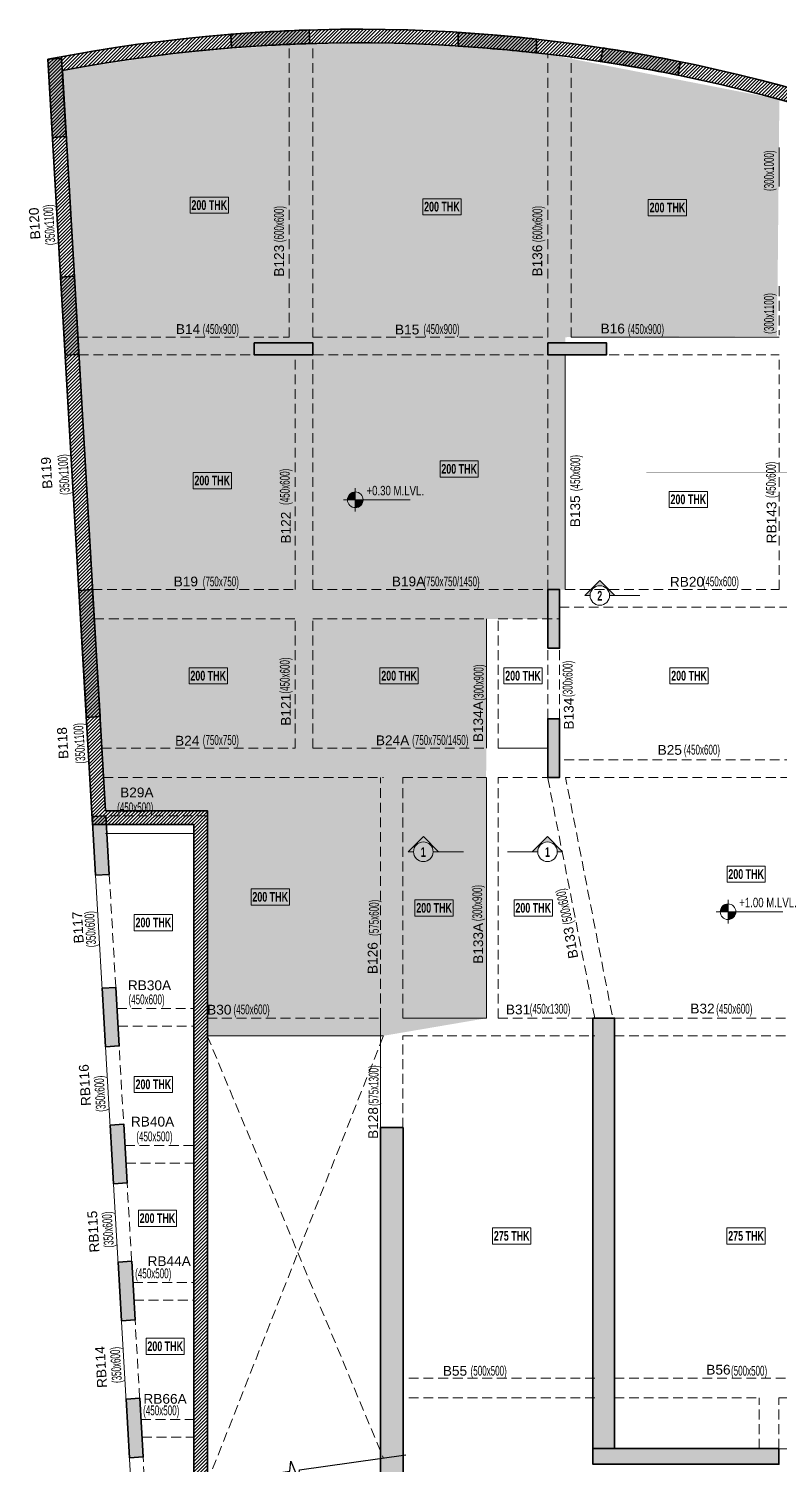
# Model space of a CAD drawing. Header units: millimetres. Extents: x 0 to 31858296, y -21599035 to 0.
# Drawn here: x 31785459 to 31804631, y -21468434 to -21431755 of the extents above; entities that cross this region are included whole.
import ezdxf
from ezdxf.enums import TextEntityAlignment as Align

# ---------------------------------------------------------------- set-up
doc = ezdxf.new("R2010")
doc.units = ezdxf.units.MM
doc.header["$LTSCALE"] = 1000
doc.header["$MEASUREMENT"] = 0
doc.linetypes.add('HIDDEN', pattern=[0.375, 0.25, -0.125])
for name, color, linetype, lineweight in [('A-FLOR-IDEN', 11, 'Continuous', 9), ('A-HIDD-ABVE', 8, 'HIDDEN', 20), ('G-____-____-DIMS', 7, 'Continuous', 9), ('G-ANNO-SYMB', 1, 'Continuous', 9), ('S-BEAM', 7, 'Continuous', 18), ('S-BEAM-IDEN', 2, 'Continuous', 9), ('S-COL HATCH', 9, 'Continuous', 0), ('S-COLS', 5, 'Continuous', 35)]:
    doc.layers.add(name, color=color, linetype=linetype, lineweight=lineweight)
for name, color, linetype in [('Beam Nos', 7, 'Continuous'), ('HATCH', 8, 'Continuous'), ('S-CUTOUT', 1, 'Continuous')]:
    doc.layers.add(name, color=color, linetype=linetype)
doc.styles.add('SC-BBS1', font='SansSerif')
doc.styles.add('Swis721 LtCn BT', font='swisscl.ttf', dxfattribs={"width": 0.9, "height": 233.355162})
doc.styles.add('Swis721 LtCn BT_1', font='swisscl.ttf', dxfattribs={"height": 240})
doc.styles.add('Swis721 LtCn BT_B', font='', dxfattribs={"width": 0.9, "height": 246.918336})
doc.styles.get('Swis721 LtCn BT_B').set_extended_font_data('Swis721 LtCn BT', bold=True)

# ---------------------------------------------------------------- blocks, each defined once
blk = doc.blocks.new('Spot Elevations - M_Spot Elevation - Target Filled-23738-FIRST FLOOR  FRAMING PLAN _NTA_')
at = {"layer": 'G-____-____-DIMS'}
h = blk.add_hatch(color=256, dxfattribs=at)
edge = h.paths.add_edge_path(flags=0)
edge.add_line((0, 0), (-2, 0))
edge.add_arc((0, 0), 2, 90, 180, ccw=False)
edge.add_line((0, 2), (0, 0))
h = blk.add_hatch(color=256, dxfattribs=at)
edge = h.paths.add_edge_path(flags=0)
edge.add_line((0, 0), (2, 0))
edge.add_arc((0, 0), 2, 270, 360, ccw=False)
edge.add_line((0, -2), (0, 0))
for p, q in [((-3, 0), (14, 0)), ((0, -3), (0, 3))]:
    blk.add_line(p, q, dxfattribs=at)
blk.add_circle((0, 0), 2, dxfattribs=at)
blk = doc.blocks.new('Detail View - M_Section Head - Structural Type 1-785420-STILT FLOOR FRAMING PLAN')
at = {"layer": 'G-ANNO-SYMB'}
h = blk.add_hatch(color=9, dxfattribs=at)
edge = h.paths.add_edge_path(flags=0)
edge.add_line((-8.5, 0), (-9.86, 0))
edge.add_line((-9.86, 0), (-5.99, 3.87))
edge.add_line((-5.99, 3.87), (-2.12, 0))
edge.add_line((-2.12, 0), (-3.5, 0))
edge.add_arc((-6, 0), 2.5, 360, 540)
for p, q in [((-5.99, 3.87), (-9.86, 0)), ((-5.99, 3.87), (-2.12, 0)), ((-8.5, 0), (-9.86, 0)), ((-3.5, 0), (-2.12, 0))]:
    blk.add_line(p, q, dxfattribs=at)
at = {"layer": 'G-ANNO-SYMB', "color": 5}
for p, q in [((-5.99, 3.87), (-9.86, 0)), ((-2.12, 0), (-5.99, 3.87)), ((-9.86, 0), (-8.5, 0)), ((-3.5, 0), (4.24, 0)), ((-3.5, 0), (-2.12, 0))]:
    blk.add_line(p, q, dxfattribs=at)
at = {"layer": 'G-ANNO-SYMB'}
blk.add_arc((-6, 0), 2.5, 360, 180, dxfattribs=at)
at = {"layer": 'G-ANNO-SYMB', "color": 5}
for start, end in [(360, 180), (180, 360)]:
    blk.add_arc((-6, 0), 2.5, start, end, dxfattribs=at)
blk = doc.blocks.new('A$C89844c14')
at = {"layer": 'S-COL HATCH', "transparency": 33554687}
h = blk.add_hatch(dxfattribs=at)
h.set_pattern_fill('ANSI31', color=256, scale=500)
h.set_pattern_definition([(45, (-31243118.95, 21573255.045), (-44.19417382, 44.19417382), [])])
edge = h.paths.add_edge_path()
edge.add_line((-12641, -10574), (46763, -10574))
edge.add_line((46763, -10574), (50159, -10424))
edge.add_line((50159, -10424), (50159, 18363))
edge.add_arc((65987, 101152), 84288, 235.33184, 259.17631, ccw=False)
edge.add_arc((-8443, 269), 41200, 49.9962, 101.0852)
edge.add_line((-16364, 40700), (-15224, 21151))
edge.add_line((-15224, 21151), (-12641, 21151))
edge.add_line((-12641, 21151), (-12641, -10574))
edge = h.paths.add_edge_path(flags=16)
edge.add_line((-12291, -10224), (46756, -10224))
edge.add_line((46756, -10224), (49809, -10089))
edge.add_line((49809, -10089), (49809, 18075))
edge.add_arc((65987, 101152), 84638, 235.32076, 258.98032, ccw=False)
edge.add_arc((-8443, 269), 40850, 49.9733, 100.6568)
edge.add_line((-15997, 40415), (-14893, 21501))
edge.add_line((-14893, 21501), (-12291, 21501))
edge.add_line((-12291, 21501), (-12291, -10224))
h = blk.add_hatch(color=256, dxfattribs=at)
h.dxf.hatch_style = 1
h.paths.add_polyline_path([(-9677, 41100), (-9696, 41450, 0.01185), (-11693, 41340), (-11674, 40991, -0.011949)])
h = blk.add_hatch(color=256, dxfattribs=at)
h.dxf.hatch_style = 1
h.paths.add_polyline_path([(-3883, 40864), (-3883, 41216, 0.011892), (-5883, 41384), (-5883, 41033, -0.011992)])
h = blk.add_hatch(color=256, dxfattribs=at)
h.dxf.hatch_style = 1
h.paths.add_polyline_path([(-16015, 40721), (-16364, 40700), (-16248, 38704), (-15898, 38724)])
h = blk.add_hatch(color=256, dxfattribs=at)
h.dxf.hatch_style = 1
h.paths.add_polyline_path([(-278, 40295), (-209, 40638, 0.011811), (-2178, 40990), (-2248, 40647, -0.01191)])
h = blk.add_hatch(color=256, dxfattribs=at)
h.dxf.hatch_style = 1
h.paths.add_polyline_path([(-15690, 35158), (-16040, 35137), (-15923, 33141), (-15574, 33161)])
h = blk.add_hatch(color=256, dxfattribs=at)
h.dxf.hatch_style = 1
h.paths.add_polyline_path([(-11098, 33452), (-11098, 33152), (-9598, 33152), (-9598, 33452)])
h = blk.add_hatch(color=256, dxfattribs=at)
h.dxf.hatch_style = 1
h.paths.add_polyline_path([(-3596, 33452), (-3596, 33152), (-2096, 33152), (-2096, 33452)])
h = blk.add_hatch(color=256, dxfattribs=at)
h.dxf.hatch_style = 1
h.paths.add_polyline_path([(-15224, 27151), (-15573, 27131), (-15384, 23886), (-15034, 23907)])
h = blk.add_hatch(color=256, dxfattribs=at)
h.dxf.hatch_style = 1
h.paths.add_polyline_path([(-3596, 25652), (-3296, 25652), (-3296, 27152), (-3596, 27152)])
h = blk.add_hatch(color=256, dxfattribs=at)
h.dxf.hatch_style = 1
h.paths.add_polyline_path([(-3596, 25652), (-3296, 25652), (-3296, 27152), (-3596, 27152)])
h = blk.add_hatch(color=256, dxfattribs=at)
h.dxf.hatch_style = 1
h.paths.add_polyline_path([(-3596, 22352), (-3296, 22352), (-3296, 23852), (-3596, 23852)])
h = blk.add_hatch(color=256, dxfattribs=at)
h.dxf.hatch_style = 1
h.paths.add_polyline_path([(-3596, 22352), (-3296, 22352), (-3296, 23852), (-3596, 23852)])
h = blk.add_hatch(color=256, dxfattribs=at)
h.dxf.hatch_style = 1
h.paths.add_polyline_path([(-15235, 21349), (-15148, 19852), (-14798, 19872), (-14886, 21370)])
h = blk.add_hatch(color=256, dxfattribs=at)
h.dxf.hatch_style = 1
h.paths.add_polyline_path([(-14979, 16967), (-14892, 15470), (-14543, 15490), (-14630, 16988)])
h = blk.add_hatch(color=256, dxfattribs=at)
h.dxf.hatch_style = 1
h.paths.add_polyline_path([(-14775, 13467), (-14688, 11970), (-14338, 11990), (-14426, 13488)])
h = blk.add_hatch(color=256, dxfattribs=at)
h.dxf.hatch_style = 1
h.paths.add_polyline_path([(-14571, 9967), (-14484, 8470), (-14134, 8490), (-14222, 9988)])
h = blk.add_hatch(color=256, dxfattribs=at)
h.dxf.hatch_style = 1
h.paths.add_polyline_path([(-14367, 6467), (-14279, 4970), (-13930, 4990), (-14017, 6488)])
at = {"layer": 'S-COLS', "elevation": 0}
for points in [[(-12641, -10574), (46763, -10574), (50159, -10424), (50159, 18363, -0.104418), (18042, 31828, 0.226686), (-16364, 40700), (-15224, 21151), (-12641, 21151)], [(-12291, -10224), (46756, -10224), (49809, -10089), (49809, 18075, -0.103603), (17829, 31550, 0.224825), (-15997, 40415), (-14893, 21501), (-12291, 21501)]]:
    blk.add_lwpolyline(points, format="xyb", close=True, dxfattribs=at)
for points in [[(-9696, 41450, 0.01185), (-11693, 41340), (-11674, 40991, -0.011949), (-9677, 41100), (-9696, 41450)], [(-5883, 41384, -0.011892), (-3883, 41216), (-3883, 40864, 0.011992), (-5883, 41033), (-5883, 41384)], [(-278, 40295), (-209, 40638, 0.011811), (-2178, 40990), (-2248, 40647, -0.01191), (-278, 40295)]]:
    blk.add_lwpolyline(points, format="xyb", dxfattribs=at)
for points in [[(-16364, 40700), (-16015, 40721), (-15898, 38724), (-16248, 38704)], [(-16040, 35137), (-15690, 35158), (-15574, 33161), (-15923, 33141)], [(-11098, 33452), (-11098, 33152), (-9598, 33152), (-9598, 33452)], [(-3596, 33452), (-3596, 33152), (-2096, 33152), (-2096, 33452)], [(-15573, 27131), (-15224, 27151), (-15034, 23907), (-15384, 23886)], [(-3596, 25652), (-3296, 25652), (-3296, 27152), (-3596, 27152)], [(-3596, 25652), (-3296, 25652), (-3296, 27152), (-3596, 27152)], [(-3596, 22352), (-3296, 22352), (-3296, 23852), (-3596, 23852)], [(-3596, 22352), (-3296, 22352), (-3296, 23852), (-3596, 23852)], [(-15235, 21349), (-14886, 21370), (-14798, 19872), (-15148, 19852)], [(-14979, 16967), (-14630, 16988), (-14543, 15490), (-14892, 15470)], [(-14775, 13467), (-14426, 13488), (-14338, 11990), (-14688, 11970)], [(-14571, 9967), (-14222, 9988), (-14134, 8490), (-14484, 8470)], [(-14367, 6467), (-14017, 6488), (-13930, 4990), (-14279, 4970)]]:
    blk.add_lwpolyline(points, close=True, dxfattribs=at)
blk = doc.blocks.new('A$C0bd9de3c')
at = {"layer": 'S-COL HATCH', "transparency": 33554687}
h = blk.add_hatch(color=256, dxfattribs=at)
h.dxf.hatch_style = 1
h.paths.add_polyline_path([(-2446, 5200), (-2446, 4800), (2304, 4800), (2304, 5200)])
h.paths.add_polyline_path([(-2446, 5200), (-1896, 5200), (-1896, 16200), (-2446, 16200)])
h = blk.add_hatch(color=256, dxfattribs=at)
h.dxf.hatch_style = 1
h.paths.add_polyline_path([(-2086, 1900), (-2086, 2800), (-2486, 2800), (-2486, 2300), (-7296, 2300), (-7296, 13400), (-7871, 13403), (-7871, 1900)])
at = {"layer": 'S-COLS'}
blk.add_lwpolyline([(-2446, 5200), (-2446, 16200), (-1896, 16200), (-1896, 5200), (-2446, 5200)], dxfattribs=at)
blk.add_lwpolyline([(-7871, 1903), (-2086, 1900), (-2086, 2800), (-2486, 2800), (-2486, 2300), (-7296, 2300), (-7296, 13400), (-7871, 13403)], close=True, dxfattribs=at)
at = {"layer": 'S-COLS', "elevation": 0}
blk.add_lwpolyline([(2304, 5200), (-2446, 5200), (-2446, 4800), (2304, 4800)], close=True, dxfattribs=at)

msp = doc.modelspace()

# ---------------------------------------------------------------- hatches: boundary and pattern name
at = {"layer": 'HATCH'}
h = msp.add_hatch(dxfattribs=at)
h.set_pattern_fill('TRIANG', color=9, scale=1500)
h.set_pattern_definition([(60, (439301.5, 0), (-281.2499995, 487.1392893), [281.25, -281.25]), (120, (439301.5, 0), (-562.4999995, 3e-07), [281.25, -281.25]), (0, (439160.88, 243.57), (281.25, 487.139289), [281.25, -281.25])])
edge = h.paths.add_edge_path()
edge.add_line((31794519.2, -21457486.2), (31790023.4, -21457486.2))
edge.add_line((31790023.4, -21457486.2), (31790023.4, -21451735))
edge.add_line((31790023.4, -21451735), (31787421.4, -21451735))
edge.add_line((31787421.4, -21451735), (31786315.6, -21432781.6))
edge.add_line((31786315.6, -21432781.6), (31786317.9, -21432821.7))
edge.add_line((31786317.9, -21432821.7), (31789359.6, -21432367.1))
edge.add_line((31789359.6, -21432367.1), (31792435.8, -21432142.5))
edge.add_line((31792435.8, -21432142.5), (31795501.8, -21432149.7))
edge.add_line((31795501.8, -21432149.7), (31798542.8, -21432372.4))
edge.add_line((31798542.8, -21432372.4), (31804633.6, -21433559.4))
edge.add_line((31804633.6, -21433559.4), (31804575.6, -21439604))
edge.add_line((31804575.6, -21439604), (31799165, -21439636.2))
edge.add_line((31799165, -21439636.2), (31799165, -21446085))
edge.add_line((31799165, -21446085), (31798734.7, -21446086.2))
edge.add_line((31798734.7, -21446086.2), (31798718.9, -21446836.2))
edge.add_line((31798718.9, -21446836.2), (31797150.9, -21446836.2))
edge.add_line((31797150.9, -21446836.2), (31797150.9, -21450136.2))
edge.add_line((31797150.9, -21450136.2), (31797150.9, -21450136.2))
edge.add_line((31797150.9, -21450136.2), (31797141.8, -21450886.2))
edge.add_line((31797141.8, -21450886.2), (31797160, -21457036.2))

# ---------------------------------------------------------------- linework, layer by layer
at = {"elevation": 0}
msp.add_lwpolyline([(31789750.3, -21468940.7), (31792131, -21468607.8), (31792158.3, -21468351.5), (31792351.3, -21468829.4), (31792378.6, -21468573.1), (31795088.9, -21468194.1)], dxfattribs=at)
at = {"layer": 'A-FLOR-IDEN', "color": 8, "flags": 128}
for points in [[(31790560.1, -21436058.9), (31790560.1, -21436470.7), (31789582.6, -21436470.7), (31789582.6, -21436058.9)], [(31790560.1, -21436058.9), (31790560.1, -21436470.7), (31789582.6, -21436470.7), (31789582.6, -21436058.9)], [(31796502.6, -21436099.9), (31796502.6, -21436511.7), (31795525.1, -21436511.7), (31795525.1, -21436099.9)], [(31796502.6, -21436099.9), (31796502.6, -21436511.7), (31795525.1, -21436511.7), (31795525.1, -21436099.9)], [(31802262.6, -21436120.9), (31802262.6, -21436532.7), (31801285.1, -21436532.7), (31801285.1, -21436120.9)], [(31802262.6, -21436120.9), (31802262.6, -21436532.7), (31801285.1, -21436532.7), (31801285.1, -21436120.9)], [(31796943.1, -21442799.4), (31796943.1, -21443211.2), (31795965.6, -21443211.2), (31795965.6, -21442799.4)], [(31796943.1, -21442799.4), (31796943.1, -21443211.2), (31795965.6, -21443211.2), (31795965.6, -21442799.4)], [(31790635.6, -21443096.4), (31790635.6, -21443508.2), (31789658.1, -21443508.2), (31789658.1, -21443096.4)], [(31790635.6, -21443096.4), (31790635.6, -21443508.2), (31789658.1, -21443508.2), (31789658.1, -21443096.4)], [(31802797.3, -21443577), (31802797.3, -21443988.8), (31801819.8, -21443988.8), (31801819.8, -21443577)], [(31802797.3, -21443577), (31802797.3, -21443988.8), (31801819.8, -21443988.8), (31801819.8, -21443577)], [(31804274.1, -21453152.9), (31804274.1, -21453564.7), (31803296.6, -21453564.7), (31803296.6, -21453152.9)], [(31804274.1, -21453152.9), (31804274.1, -21453564.7), (31803296.6, -21453564.7), (31803296.6, -21453152.9)], [(31792116.1, -21453734.4), (31792116.1, -21454146.2), (31791138.6, -21454146.2), (31791138.6, -21453734.4)], [(31792116.1, -21453734.4), (31792116.1, -21454146.2), (31791138.6, -21454146.2), (31791138.6, -21453734.4)], [(31796303.1, -21454014.4), (31796303.1, -21454426.2), (31795325.6, -21454426.2), (31795325.6, -21454014.4)], [(31796303.1, -21454014.4), (31796303.1, -21454426.2), (31795325.6, -21454426.2), (31795325.6, -21454014.4)], [(31798834.6, -21454014.4), (31798834.6, -21454426.2), (31797857.1, -21454426.2), (31797857.1, -21454014.4)], [(31798834.6, -21454014.4), (31798834.6, -21454426.2), (31797857.1, -21454426.2), (31797857.1, -21454014.4)], [(31789131.4, -21454389.2), (31789131.4, -21454801), (31788153.9, -21454801), (31788153.9, -21454389.2)], [(31789131.4, -21458523.7), (31789131.4, -21458935.5), (31788153.9, -21458935.5), (31788153.9, -21458523.7)], [(31789236.4, -21461943.7), (31789236.4, -21462355.5), (31788258.9, -21462355.5), (31788258.9, -21461943.7)], [(31797307, -21462395.8), (31797307, -21462807.7), (31798284.5, -21462807.7), (31798284.5, -21462395.8)], [(31803294, -21462395.8), (31803294, -21462807.7), (31804271.5, -21462807.7), (31804271.5, -21462395.8)], [(31789433.9, -21465216.2), (31789433.9, -21465628), (31788456.4, -21465628), (31788456.4, -21465216.2)]]:
    msp.add_lwpolyline(points, close=True, dxfattribs=at)
at = {"layer": 'A-FLOR-IDEN', "color": 8, "elevation": 0, "flags": 128}
for points in [[(31790532.4, -21448083.7), (31790532.4, -21448495.6), (31789554.9, -21448495.6), (31789554.9, -21448083.7)], [(31790532.4, -21448083.7), (31790532.4, -21448495.6), (31789554.9, -21448495.6), (31789554.9, -21448083.7)], [(31795408.9, -21448083.7), (31795408.9, -21448495.6), (31794431.4, -21448495.6), (31794431.4, -21448083.7)], [(31795408.9, -21448083.7), (31795408.9, -21448495.6), (31794431.4, -21448495.6), (31794431.4, -21448083.7)], [(31798574.9, -21448083.7), (31798574.9, -21448495.6), (31797597.4, -21448495.6), (31797597.4, -21448083.7)], [(31798574.9, -21448083.7), (31798574.9, -21448495.6), (31797597.4, -21448495.6), (31797597.4, -21448083.7)], [(31802814.9, -21448083.7), (31802814.9, -21448495.6), (31801837.4, -21448495.6), (31801837.4, -21448083.7)], [(31802814.9, -21448083.7), (31802814.9, -21448495.6), (31801837.4, -21448495.6), (31801837.4, -21448083.7)]]:
    msp.add_lwpolyline(points, close=True, dxfattribs=at)
at = {"layer": 'A-HIDD-ABVE', "linetype": 'HIDDEN'}
for p, q in [((31790019.6, -21457486.2), (31794519.2, -21468273.8, 0)), ((31790019.6, -21468903), (31794519.2, -21457486.2))]:
    msp.add_line(p, q, dxfattribs=at)
at = {"layer": 'S-BEAM', "linetype": 'HIDDEN'}
for p, q in [((31792112.6, -21439636.2), (31792112.6, -21432123.4)), ((31792712.6, -21439636.2), (31792712.6, -21432117.3)), ((31798715, -21439636.2, 0), (31798715, -21432406.9, 0)), ((31799315, -21439636.2, 0), (31799315, -21432483.1, 0)), ((31804629.4, -21438336.2, 0), (31804629.4, -21439586.2, 0)), ((31786711.6, -21439636.2), (31792112.6, -21439636.2)), ((31792712.6, -21439636.2), (31798715, -21439636.2)), ((31786737.5, -21440086.2), (31799681.8, -21440086.2)), ((31792263.1, -21446086.2, 0), (31792263.1, -21440085, 0)), ((31792713.1, -21446085, 0), (31792713.1, -21440085, 0)), ((31798715, -21446086.2, 0), (31798715, -21440086.2, 0)), ((31799165, -21440086.2, 0), (31804629.4, -21440086.2, 0)), ((31804629.4, -21446086.2, 0), (31804629.4, -21440086.2, 0)), ((31787087.9, -21446086.2), (31792263.1, -21446086.2)), ((31792712.6, -21446086.2), (31799015, -21446086.2)), ((31799165, -21446086.2, 0), (31804629.4, -21446086.2)), ((31799015, -21446536.2), (31806514.6, -21446536.2)), ((31787131.7, -21446836.2), (31792263.1, -21446836.2)), ((31792263.1, -21450136.2, 0), (31792263.1, -21446835, 0)), ((31792713.1, -21450136.2, 0), (31792713.1, -21446835, 0)), ((31792713.1, -21446836.2), (31797150.9, -21446836.2)), ((31797450.9, -21450136.2, 0), (31797450.9, -21446836.2, 0)), ((31797450.9, -21446836.2), (31799015, -21446836.2)), ((31798715, -21449385, 0), (31798719.7, -21447585, 0)), ((31799015, -21449385, 0), (31799015, -21447585, 0)), ((31787323.8, -21450136.2), (31792263.1, -21450136.2)), ((31792713.1, -21450136.2), (31797150.9, -21450136.2)), ((31799014.6, -21450136.2), (31799015, -21450136.2)), ((31806514.6, -21450436.2), (31799015, -21450436.2)), ((31787367.5, -21450886.2), (31794519.2, -21450886.2)), ((31794448.1, -21457032.8, 0), (31794448.1, -21450882.8)), ((31795019.2, -21450886.2), (31797150.9, -21450886.2)), ((31795019.2, -21457036.2), (31795019.2, -21450886.2)), ((31797450.9, -21457036.2, 0), (31797450.9, -21450885, 0)), ((31797450.9, -21450886.2), (31798715, -21450886.2)), ((31799919.2, -21457036.2), (31798715, -21450886.2, 0)), ((31800360.8, -21456949.7), (31799173.3, -21450885, 0)), ((31806414.1, -21450886.2), (31799173.6, -21450886.2)), ((31790019.6, -21451867.6, 0), (31787416.5, -21451867.6, 0)), ((31787716.3, -21456791.2), (31789647.8, -21456791.2)), ((31787742.6, -21457241.2), (31789669.6, -21457241.2)), ((31790019.6, -21457036.2), (31794519.2, -21457036.2)), ((31797450.9, -21457036.2), (31799919.2, -21457036.2)), ((31800419.2, -21457036.2), (31806969.1, -21457036.2, 0)), ((31787752.6, -21457486.2, 0), (31787916.4, -21460293.8, 0)), ((31795019.2, -21459836.2), (31795019.2, -21457486.2)), ((31795019.2, -21457486.2), (31799919.2, -21457486.2)), ((31795789.2, -21457486.2), (31796318.7, -21457486.2)), ((31800419.2, -21457486.2), (31806969.1, -21457486.2)), ((31787916.3, -21460291.2), (31789669.6, -21460291.2)), ((31787942.5, -21460741.2), (31789669.6, -21460741.2)), ((31788120.5, -21463791.2), (31789669.6, -21463791.2)), ((31788146.7, -21464241.2), (31789669.6, -21464241.2)), ((31799919.2, -21466236.2), (31795019.2, -21466236.2)), ((31800419.2, -21466236.2), (31806969.1, -21466236.2)), ((31799919.2, -21466736.2), (31795019.2, -21466736.2)), ((31800419.2, -21466736.2), (31804119.2, -21466736.2)), ((31804119.2, -21468036.2, 0), (31804119.2, -21466736.2, 0)), ((31804619.2, -21466736.2), (31812289.2, -21466736.2)), ((31804619.2, -21468036.2, 0), (31804619.2, -21466736.2, 0)), ((31788324.7, -21467291.2), (31789669.6, -21467291.2)), ((31788350.9, -21467741.2), (31789669.6, -21467741.2)), ((31804623, -21468036.2, 0), (31811993, -21468036.2, 0))]:
    msp.add_line(p, q, dxfattribs=at)
at = {"layer": 'S-BEAM'}
for p, q in [((31804629.4, -21434786.2, 0), (31804629.4, -21435786.2, 0)), ((31799315, -21439636.2), (31804629.4, -21439636.2)), ((31799165, -21446086.2, 0), (31799165, -21440086.2, 0)), ((31797150.9, -21450136.2, 0), (31797150.9, -21446836.2, 0)), ((31797450.9, -21450136.2), (31798715, -21450136.2)), ((31797150.9, -21457036.2, 0), (31797150.9, -21450886.2, 0)), ((31789669.6, -21452317.6, 0), (31787416.5, -21452317.6, 0)), ((31794448.1, -21459832.8, 0), (31794448.1, -21457032.8)), ((31795019.2, -21457036.2), (31797150.9, -21457036.2)), ((31790019.6, -21457486.2), (31794519.2, -21457486.2))]:
    msp.add_line(p, q, dxfattribs=at)
at = {"layer": 'S-BEAM', "const_width": 12.5, "elevation": 0}
msp.add_lwpolyline([(31801235.5, -21443086.2), (31816090, -21443086.2)], dxfattribs=at)
at = {"layer": 'S-BEAM', "ltscale": 250000, "elevation": 0}
msp.add_lwpolyline([(31787162.8, -21453385.7), (31789142, -21487310.2)], dxfattribs=at)
at = {"layer": 'S-BEAM', "linetype": 'HIDDEN', "elevation": 0}
for points in [[(31787516.9, -21453365), (31787726.4, -21457036.2)], [(31787942.7, -21460743.8), (31788120.6, -21463793.8)], [(31788146.9, -21464243.8), (31788324.8, -21467293.8)], [(31788351.1, -21467743.8), (31788529, -21470793.8)]]:
    msp.add_lwpolyline(points, dxfattribs=at)

# ---------------------------------------------------------------- block references
at = {"layer": 'G-____-____-DIMS', "xscale": 99.99999999999991, "yscale": 99.99999999999991, "zscale": 99.99999999999991}
for p in [(31793801.4, -21443792, 0), (31803322.3, -21454316.4)]:
    msp.add_blockref('Spot Elevations - M_Spot Elevation - Target Filled-23738-FIRST FLOOR  FRAMING PLAN _NTA_', p, dxfattribs=at)
at = {"layer": 'G-ANNO-SYMB', "extrusion": (0, 0, -1), "yscale": 99.99999999999991, "zscale": 99.99999999999991}
for p, xscale in [((-31800646.8, -21446236, 0), -99.99999999999991), ((-31796138.9, -21452784.4), -99.99999999999991), ((-31798110.6, -21452784.4), 99.99999999999991)]:
    msp.add_blockref('Detail View - M_Section Head - Structural Type 1-785420-STILT FLOOR FRAMING PLAN', p, dxfattribs=dict(at, xscale=xscale))
at = {"layer": 'S-COL HATCH', "color": 4}
msp.add_blockref('A$C89844c14', (31802314.8, -21473236.2), dxfattribs=at)
at = {"layer": 'S-CUTOUT'}
msp.add_blockref('A$C0bd9de3c', (31802318.7, -21473232.7, 0), dxfattribs=at)

# ---------------------------------------------------------------- texts
at = {"layer": 'A-FLOR-IDEN', "color": 1, "char_height": 246.92, "width": 1155, "attachment_point": 2, "line_spacing_factor": 0.964267, "style": 'Swis721 LtCn BT_B'}
for s, insert in [('200 THK', (31790071.4, -21436136.9)), ('200 THK', (31790071.4, -21436136.9)), ('200 THK', (31796013.9, -21436177.9)), ('200 THK', (31796013.9, -21436177.9)), ('200 THK', (31801773.9, -21436198.9)), ('200 THK', (31801773.9, -21436198.9)), ('200 THK', (31796454.4, -21442877.4)), ('200 THK', (31796454.4, -21442877.4)), ('200 THK', (31790146.9, -21443174.4)), ('200 THK', (31790146.9, -21443174.4)), ('200 THK', (31802308.5, -21443655)), ('200 THK', (31802308.5, -21443655)), ('200 THK', (31790043.6, -21448161.8)), ('200 THK', (31790043.6, -21448161.8)), ('200 THK', (31794920.1, -21448161.8)), ('200 THK', (31794920.1, -21448161.8)), ('200 THK', (31798086.1, -21448161.8)), ('200 THK', (31798086.1, -21448161.8)), ('200 THK', (31802326.1, -21448161.8)), ('200 THK', (31802326.1, -21448161.8)), ('200 THK', (31803785.4, -21453230.9)), ('200 THK', (31803785.4, -21453230.9)), ('200 THK', (31791627.4, -21453812.4)), ('200 THK', (31791627.4, -21453812.4)), ('200 THK', (31795814.4, -21454092.4)), ('200 THK', (31795814.4, -21454092.4)), ('200 THK', (31798345.9, -21454092.4)), ('200 THK', (31798345.9, -21454092.4)), ('200 THK', (31788642.6, -21454467.2)), ('200 THK', (31788642.6, -21458601.7)), ('200 THK', (31788747.6, -21462021.7)), ('275 THK', (31797795.8, -21462473.9)), ('275 THK', (31803782.8, -21462473.9)), ('200 THK', (31788945.1, -21465294.2))]:
    msp.add_mtext(s, dxfattribs=dict(at, insert=insert))
at = {"layer": 'Beam Nos', "style": 'SC-BBS1'}
for s, p in [('B120', (31785807.7, -21436720.8, 0)), ('B119', (31786115.7, -21443092.3, 0)), ('B118', (31786527.2, -21449994.8, 0)), ('B117', (31786916.2, -21454706.8, 0)), ('RB116', (31787092.2, -21458734.8, 0)), ('RB115', (31787308.7, -21462477.8, 0)), ('RB114', (31787504.7, -21465938.8, 0))]:
    msp.add_text(s, height=250, rotation=93.339, dxfattribs=at).set_placement(p, align=Align.BOTTOM_CENTER)
at = {"layer": 'Beam Nos', "color": 3, "style": 'SC-BBS1'}
for s, rotation, p in [('B123', 90, (31792053, -21437682)), ('B136', 90, (31798650.5, -21437679.7, 0)), ('B135', 90, (31799618.1, -21444085.1, 0)), ('RB143', 90, (31804632.4, -21444369.9)), ('B122', 90, (31792228.3, -21444502.5)), ('B121', 90, (31792228.3, -21449156.1)), ('B134A', 90, (31797140.3, -21449460.1, 0)), ('B134', 90, (31799453.6, -21449254.8, 0)), ('B133A', 90, (31797140.3, -21455124.3, 0)), ('B133', 99.96377, (31799501.5, -21455074.2, 0)), ('B126', 90, (31794444.2, -21455500.8)), ('B128', 90, (31794456.1, -21459714.1))]:
    msp.add_text(s, height=250, rotation=rotation, dxfattribs=at).set_placement(p, align=Align.BOTTOM_CENTER)
for s, p in [('B14', (31789528.5, -21439628.6, 0)), ('B15', (31795125, -21439641.1, 0)), ('B16', (31800376.5, -21439616.6, 0)), ('B19', (31789472, -21446078.5, 0)), ('B19A', (31795161.2, -21446078.5, 0)), ('RB20', (31802273, -21446085.4)), ('B24', (31789507.5, -21450145.9)), ('B24A', (31794753.3, -21450137.2)), ('B25', (31801834.1, -21450382.1)), ('B29A', (31788220.7, -21451468.7)), ('RB30A', (31788543.9, -21456395.3)), ('B30', (31790326.8, -21457019.1)), ('B31', (31797958.1, -21457014.3)), ('B32', (31802669.8, -21456990.9)), ('RB40A', (31788621.9, -21459879.3, 0)), ('RB44A', (31789046.7, -21463443.2)), ('B55', (31796347.1, -21466246.8)), ('B56', (31803077, -21466217.2)), ('RB66A', (31788941.8, -21466962.5))]:
    msp.add_text(s, height=250, dxfattribs=at).set_placement(p, align=Align.BOTTOM_CENTER)
at = {"layer": 'G-____-____-DIMS', "color": 1, "insert": (31794086.8, -21443436.4, 0), "char_height": 240, "width": 1683.881, "attachment_point": 1, "line_spacing_factor": 0.970126, "style": 'Swis721 LtCn BT_1'}
msp.add_mtext('+0.30 M.LVL.', dxfattribs=at)
at = {"layer": 'G-____-____-DIMS', "insert": (31803607.7, -21453960.8), "char_height": 240, "width": 1683.881, "attachment_point": 1, "line_spacing_factor": 0.970126, "style": 'Swis721 LtCn BT_1'}
msp.add_mtext('+1.00 M.LVL.', dxfattribs=at)
at = {"layer": 'G-ANNO-SYMB', "color": 5, "char_height": 246.9, "width": 330, "attachment_point": 2, "line_spacing_factor": 0.964267, "style": 'Swis721 LtCn BT_B'}
for s, insert in [('2', (31800046.4, -21446119.6, 0)), ('1', (31795538.5, -21452667.9)), ('1', (31798711, -21452667.9))]:
    msp.add_mtext(s, dxfattribs=dict(at, insert=insert))
at = {"layer": 'S-BEAM-IDEN', "style": 'Swis721 LtCn BT', "width": 0.8}
for s, rotation, p in [('(300x1000)', 90, (31804492.2, -21435901.6, 0)), ('(350x1100)', 93.60442, (31786139.3, -21437278.1, 0)), ('(600x600)', 90, (31791975.5, -21437208)), ('(600x600)', 90, (31798577.9, -21437208, 0)), ('(300x1100)', 90, (31804492.2, -21439549.5, 0)), ('(450x900)', 360, (31789904.8, -21439552.9)), ('(450x900)', 360, (31795542.5, -21439552.9)), ('(450x900)', 360, (31800765, -21439552.9)), ('(350x1100)', 93.60442, (31786511.5, -21443657.8, 0)), ('(450x600)', 90, (31799544.7, -21443568.8)), ('(450x600)', 90, (31804542.5, -21443743.5, 0)), ('(450x600)', 90, (31792125.9, -21443921.4, 0)), ('(750x750)', 360, (31789904.8, -21446002.9)), ('(750x750/1450)', 360, (31795542.5, -21446002.9)), ('(450x600)', 360, (31802676.3, -21446002.9, 0)), ('(450x600)', 90, (31792125.9, -21448742.2, 0)), ('(300x900)', 90, (31797076.9, -21448923.4, 0)), ('(300x600)', 90, (31799350.2, -21448828.4)), ('(350x1100)', 93.60442, (31786912.2, -21450525.4, 0)), ('(750x750)', 360, (31789904.8, -21450052.9)), ('(750x750/1450)', 360, (31795253.6, -21450052.9)), ('(450x600)', 360, (31802194.7, -21450300.2)), ('(450x500)', 360, (31787718.1, -21451774.7, 0)), ('(300x900)', 90, (31797040, -21454556.5, 0)), ('(500x600)', 103.06395, (31799363.1, -21454608)), ('(350x600)', 93.60442, (31787185.6, -21455216.4, 0)), ('(575x600)', 90, (31794401.6, -21454933.5)), ('(450x600)', 360, (31788008.1, -21456681.7, 0)), ('(450x600)', 360, (31790691.6, -21456937.1)), ('(575x1300)', 90, (31794393.6, -21459277.4)), ('(350x600)', 93.60442, (31787431.2, -21459420.7, 0)), ('(450x500)', 360, (31788208, -21460181.7, 0)), ('(350x600)', 93.60442, (31787633.7, -21462892.3, 0)), ('(450x500)', 360, (31788177.7, -21463681.7, 0)), ('(350x600)', 93.60442, (31787839.8, -21466351.2, 0)), ('(500x500)', 360, (31796746.5, -21466169.5)), ('(500x500)', 360, (31803398.5, -21466169.5)), ('(450x500)', 360, (31788381.9, -21467181.7, 0))]:
    msp.add_text(s, height=250, rotation=rotation, dxfattribs=at).set_placement(p)
for s, p in [('(450x1300)', (31798257.1, -21456921.2)), ('(450x600)', (31803020.9, -21456921.2))]:
    msp.add_text(s, height=250, dxfattribs=at).set_placement(p)

doc.saveas('drawing.dxf')
